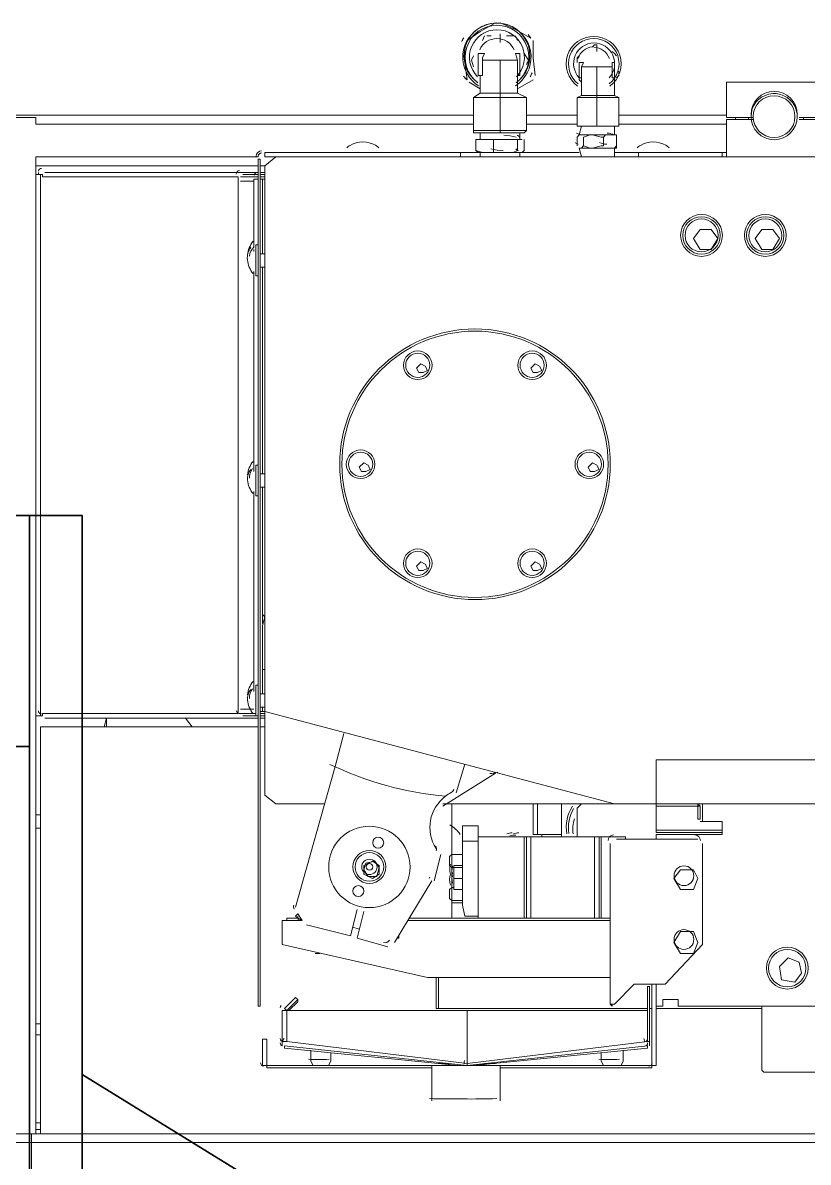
# Model space of a CAD drawing. Header units: millimetres. Extents: x 25096 to 30217, y 6541 to 10165.
# Drawn here: x 27615.1 to 27660, y 6996.9 to 7062.1 of the extents above; entities that cross this region are included whole.
import ezdxf

# ---------------------------------------------------------------- set-up
doc = ezdxf.new("R2010")
doc.units = ezdxf.units.MM
doc.layers.add('Equipment', color=123, linetype='Continuous')

# ---------------------------------------------------------------- blocks, each defined once
blk = doc.blocks.new('A$C970bf4b1')
at = {"layer": 'Equipment', "lineweight": 20}
for points in [[(-10095.06, 1640.94, 0.267957), (-10087.54, 1655.52, 0.267957), (-10096.42, 1669.32, 0.267932), (-10112.8, 1668.54, 0.267957), (-10120.32, 1653.95, 0.241006), (-10112.88, 1640.99)], [(-10094.59, 1645.36, 0.668803), (-10103.93, 1667.97, 0.668803), (-10113.27, 1645.36)], [(-10088.92, 1665.59, -0.027164), (-10087.62, 1663.89), (-10095.03, 1668.13), (-10102.44, 1671.3)], [(-10095.64, 1658.24, 0.301515), (-10103.93, 1663.73, 0.301515), (-10112.22, 1658.24)], [(-10063.27, 1642.72), (-10064.33, 1643.78), (-10064.33, 1644.84, -0.647709), (-10057.35, 1661.62, -0.647709), (-10049.85, 1644.87)], [(-10119.37, 1660.72), (-10119.37, 1652.25), (-10118.31, 1643.78, -0.027164), (-10120.03, 1645.58)], [(-10064.86, 1654.15, -0.319755), (-10057.98, 1659.66), (-10056.92, 1660.72), (-10055.86, 1660.72), (-10055.86, 1657.54)], [(-10065.68, 1618.21, -0.242608), (-10064.33, 1617.32), (-10065.39, 1616.26), (-10065.39, 1612.03)], [(-10050.9, 1618.22, -0.100693), (-10047.4, 1617.32), (-10049.51, 1617.32)], [(-10160.74, 1611.19, 0.040914), (-10162.4, 1612.35, 0.268189), (-10174.62, 1612.33, 0.040914), (-10176.25, 1611.19)], [(-10021.02, 1611.19, 0.040914), (-10022.68, 1612.35, 0.268189), (-10034.9, 1612.33, 0.040914), (-10036.53, 1611.19)], [(-10325.77, 1598.27), (-10325.77, 1606.74), (-10218.87, 1606.74, -0.414215), (-10217.19, 1608.69)], [(-10218.87, 1596.15), (-10220.98, 1596.15), (-10220.98, 1563.34, 0.182763), (-10223, 1559.06)], [(-10222.39, 1563.29, 0.189733), (-10224, 1557.2, 0.148852), (-10221.27, 1550.65)], [(-10222.39, 1456.38, 0.189733), (-10224, 1451.35, 0.148852), (-10221.27, 1444.8)], [(-10222.39, 1350.53, 0.189733), (-10224, 1345.5, 0.148852), (-10221.27, 1338.96)], [(-10219.93, 1338.95), (-10227.33, 1338.95, -0.412334), (-10229.36, 1340.45)], [(-10184.32, 1314.55, 0.089762), (-10128.61, 1299.22, -0.040768), (-10126.02, 1300.95, 0.213405), (-10124.66, 1302.63)], [(-10126.31, 1266.56, 0.155153), (-10126.31, 1261.74, 0.155153), (-10126.31, 1256.45)], [(-10199.81, 1239.45), (-10199.37, 1240.6, 0.198917), (-10197.7, 1239.45), (-10199.81, 1242.63), (-10200.87, 1241.57), (-10199.81, 1240.51), (-10197.7, 1239.45), (-10207.22, 1239.45), (-10207.22, 1227.81), (-10137.37, 1211.93), (-10049.51, 1211.93)], [(-10205.11, 1193.94), (-10205.11, 1181.24), (-10205.11, 1196.06), (-10199.81, 1201.35), (-10200.87, 1202.41), (-10206.17, 1197.11), (-10205.11, 1196.06), (-10205.11, 1193.94), (-10205.11, 1196.06), (-10207.22, 1196.06), (-10207.22, 1181.24), (-10207.22, 1179.12, -0.381811), (-10208.19, 1180.53)], [(-10033.21, 1182.67, -0.003571), (-10032.83, 1181.07, 0.381591), (-10031.52, 1182.3), (-10031.52, 1181.24), (-10031.52, 1196.06), (-10118.31, 1196.06), (-10118.31, 1170.65), (-10118.31, 1196.06), (-10205.11, 1196.06), (-10205.11, 1181.24), (-10205.11, 1182.3)], [(-10206.4, 1182.67, 0.003571), (-10207.22, 1181.24), (-10205.11, 1181.24), (-10118.31, 1170.65), (-10031.52, 1181.24), (-10030.46, 1181.24)], [(-10136.41, 1153.74, 0.009971), (-10120.23, 1153.58, 0.012271), (-10104, 1153.75)]]:
    blk.add_lwpolyline(points, format="xyb", dxfattribs=at)
for points in [[(-10094.72, 1642.46, 2.99998), (-10113.14, 1642.46, -3.124299)], [(-9981.67, 1626.16, 1), (-9959.44, 1626.16, 0.116166), (-9960.61, 1631.12, 0.791848)], [(-10119.6, 1172.08, 0.003571), (-10119.77, 1170.49, 0.003571)]]:
    blk.add_lwpolyline(points, format="xyb", close=True, dxfattribs=at)
for points in [[(-10104.55, 1671.3), (-10111.96, 1667.07), (-10118.31, 1662.83)], [(-10110.9, 1662.83), (-10109.85, 1664.95)], [(-10108.79, 1664.95), (-10106.67, 1664.95)], [(-10102.44, 1666.01), (-10102.44, 1661.78)], [(-10099.26, 1664.95), (-10096.09, 1664.95)], [(-10095.03, 1664.95), (-10093.97, 1662.83)], [(-10085.5, 1645.9), (-10086.56, 1654.37), (-10086.56, 1662.83)], [(-10111.96, 1645.9), (-10111.96, 1637.43), (-10115.14, 1635.32), (-10115.14, 1619.44), (-10115.14, 1618.38), (-10102.44, 1618.38), (-10090.79, 1618.38), (-10089.73, 1619.44), (-10089.73, 1635.32), (-10093.97, 1637.43), (-10093.97, 1645.9), (-10093.97, 1653.31), (-10095.03, 1656.48), (-10092.91, 1656.48), (-10092.91, 1645.9), (-10093.97, 1645.9)], [(-10090.79, 1656.48), (-10088.68, 1653.31), (-10089.73, 1651.19)], [(-10048.46, 1657.54), (-10047.4, 1656.48), (-10046.34, 1655.43)], [(-10115.14, 1650.13), (-10116.2, 1653.31), (-10115.14, 1655.43)], [(-10110.9, 1653.31), (-10102.44, 1653.31)], [(-10093.97, 1653.31), (-10102.44, 1653.31), (-10102.44, 1637.43), (-10102.44, 1635.32), (-10102.44, 1619.44), (-10102.44, 1618.38)], [(-10065.39, 1652.25), (-10065.39, 1654.37), (-10064.33, 1655.43)], [(-10063.27, 1644.84), (-10064.33, 1644.84), (-10064.33, 1652.25), (-10062.22, 1652.25), (-10063.27, 1650.13), (-10063.27, 1644.84), (-10063.27, 1636.37), (-10065.39, 1635.32), (-10065.39, 1621.56)], [(-10063.27, 1650.13), (-10055.86, 1650.13), (-10055.86, 1636.37), (-10055.86, 1635.32), (-10055.86, 1621.56)], [(-10048.46, 1650.13), (-10055.86, 1650.13)], [(-10045.28, 1621.56), (-10055.86, 1621.56), (-10065.39, 1621.56), (-10055.86, 1621.56), (-10046.34, 1621.56), (-10045.28, 1621.56), (-10045.28, 1635.32), (-10047.4, 1636.37), (-10047.4, 1644.84)], [(-10045.28, 1648.02), (-10045.28, 1645.9), (-10046.34, 1644.84)], [(-10117.25, 1642.72), (-10111.96, 1639.55)], [(-10093.97, 1639.55), (-10086.56, 1643.78)], [(-9980.71, 1625.79), (-9993.42, 1625.79), (-9993.42, 1642.72), (-9945.78, 1642.72), (-9945.78, 1625.79), (-9958.49, 1625.79)], [(-10115.14, 1635.32), (-10102.44, 1635.32), (-10089.73, 1635.32)], [(-10111.96, 1637.43), (-10102.44, 1637.43), (-10093.97, 1637.43)], [(-10065.39, 1635.32), (-10055.86, 1635.32), (-10045.28, 1635.32)], [(-10063.27, 1636.37), (-10055.86, 1636.37), (-10047.4, 1636.37)], [(-10343.76, 1622.61), (-10343.76, 1136.78), (-10332.12, 1136.78), (-10327.89, 1136.78), (-9889.69, 1136.78)], [(-10115.14, 1622.61), (-10325.77, 1622.61), (-10325.77, 1625.79), (-10342.71, 1625.79)], [(-10339.53, 1626.85), (-10115.14, 1626.85)], [(-10089.73, 1626.85), (-10065.39, 1626.85)], [(-10089.73, 1622.61), (-10065.39, 1622.61)], [(-10045.28, 1626.85), (-9993.42, 1626.85)], [(-10045.28, 1622.61), (-9993.42, 1622.61)], [(-9980.71, 1624.73), (-9993.42, 1624.73), (-9993.42, 1606.74)], [(-9989.18, 1625.79), (-9989.18, 1624.73)], [(-9982.83, 1624.73), (-9982.83, 1625.79)], [(-9945.78, 1606.74), (-9945.78, 1624.73), (-9958.49, 1624.73)], [(-9956.37, 1625.79), (-9956.37, 1624.73)], [(-10115.14, 1619.44), (-10102.44, 1619.44), (-10089.73, 1619.44)], [(-10111.96, 1618.38), (-10111.96, 1615.2)], [(-10092.91, 1615.2), (-10092.91, 1618.38)], [(-10063.27, 1621.56), (-10064.33, 1617.32), (-10057.98, 1617.32), (-10059.04, 1617.32), (-10062.22, 1616.26), (-10062.22, 1612.03), (-10059.04, 1610.97), (-10057.98, 1610.97), (-10064.33, 1610.97), (-10063.27, 1610.97), (-10062.22, 1612.03)], [(-10064.33, 1617.32), (-10064.33, 1617.32)], [(-10064.33, 1617.32), (-10064.33, 1617.32)], [(-10052.69, 1616.26), (-10053.75, 1616.26), (-10057.98, 1617.32), (-10049.51, 1617.32), (-10051.63, 1617.32), (-10052.69, 1616.26), (-10052.69, 1612.03), (-10053.75, 1612.03), (-10057.98, 1610.97), (-10049.51, 1610.97), (-10047.4, 1610.97), (-10046.34, 1612.03), (-10046.34, 1616.26), (-10046.34, 1617.32), (-10047.4, 1617.32), (-10047.4, 1621.56)], [(-10114.08, 1609.91), (-10113.02, 1608.85), (-10109.85, 1608.85), (-10110.9, 1608.85), (-10114.08, 1609.91), (-10114.08, 1615.2), (-10110.9, 1615.2), (-10109.85, 1615.2), (-10113.02, 1615.2), (-10114.08, 1615.2)], [(-10113.02, 1615.2), (-10113.02, 1615.2)], [(-10105.61, 1615.2), (-10109.85, 1615.2), (-10099.26, 1615.2), (-10102.44, 1615.2), (-10105.61, 1615.2), (-10105.61, 1609.91), (-10105.61, 1608.85), (-10109.85, 1608.85), (-10099.26, 1608.85), (-10096.09, 1608.85), (-10093.97, 1609.91), (-10093.97, 1615.2), (-10092.91, 1615.2), (-10091.85, 1615.2), (-10099.26, 1615.2)], [(-10090.79, 1615.2), (-10090.79, 1609.91), (-10091.85, 1608.85), (-10099.26, 1608.85)], [(-10091.85, 1615.2), (-10091.85, 1615.2)], [(-10091.85, 1615.2), (-10091.85, 1615.2)], [(-10047.4, 1606.74), (-10047.4, 1610.97), (-10046.34, 1610.97), (-10046.34, 1612.03)], [(-10121.49, 1606.74), (-10121.49, 1608.85), (-10215.69, 1608.85), (-10215.69, 1606.74), (-10210.4, 1606.74)], [(-10174.41, 1608.85), (-10174.41, 1608.85)], [(-10159.59, 1608.85), (-10174.41, 1608.85)], [(-10173.35, 1609.91), (-10173.35, 1609.91)], [(-10161.71, 1609.91), (-10161.71, 1609.91)], [(-10159.59, 1608.85), (-10159.59, 1608.85)], [(-10113.02, 1608.85), (-10121.49, 1608.85)], [(-10113.02, 1608.85), (-10113.02, 1608.85)], [(-10111.96, 1608.85), (-10111.96, 1606.74)], [(-10092.91, 1606.74), (-10092.91, 1608.85)], [(-10091.85, 1608.85), (-10091.85, 1608.85)], [(-10091.85, 1608.85), (-10091.85, 1608.85)], [(-10064.33, 1608.85), (-10091.85, 1608.85)], [(-10064.33, 1610.97), (-10063.27, 1606.74)], [(-10064.33, 1610.97), (-10064.33, 1610.97)], [(-10064.33, 1610.97), (-10064.33, 1610.97)], [(-10047.4, 1610.97), (-10049.51, 1610.97)], [(-10035.75, 1608.85), (-10047.4, 1608.85)], [(-10035.75, 1606.74), (-10035.75, 1608.85), (-9995.53, 1608.85), (-9995.53, 1606.74)], [(-10034.7, 1608.85), (-10034.7, 1608.85)], [(-10019.88, 1608.85), (-10034.7, 1608.85)], [(-10033.64, 1609.91), (-10033.64, 1609.91)], [(-10020.94, 1609.91), (-10020.94, 1609.91)], [(-10019.88, 1608.85), (-10019.88, 1608.85)], [(-9993.42, 1608.85), (-9995.53, 1608.85)], [(-10325.77, 1602.5), (-10218.87, 1602.5)], [(-10217.81, 1602.5), (-10215.69, 1602.5)], [(-10323.65, 1598.27), (-10323.65, 1598.27)], [(-10322.6, 1598.27), (-10322.6, 1598.27)], [(-10321.54, 1599.33), (-10226.28, 1599.33), (-10218.87, 1599.33)], [(-10227.33, 1597.21), (-10227.33, 1597.21)], [(-10227.33, 1597.21), (-10218.87, 1597.21)], [(-10218.87, 1598.27), (-10226.28, 1598.27)], [(-10226.28, 1597.21), (-10226.28, 1597.21)], [(-10217.81, 1599.33), (-10215.69, 1599.33)], [(-10215.69, 1598.27), (-10217.81, 1598.27)], [(-10217.81, 1597.21), (-10215.69, 1597.21)], [(-10216.75, 1560.16), (-10216.75, 1596.15), (-10217.81, 1596.15)], [(-10215.69, 1596.15), (-10216.75, 1596.15)], [(-10220.98, 1595.09), (-10227.33, 1595.09)], [(-10220.98, 1561.22), (-10220.98, 1562.28)], [(-10218.87, 1564.4), (-10219.93, 1564.4), (-10219.93, 1563.34), (-10219.93, 1549.58), (-10218.87, 1549.58)], [(-10215.69, 1560.16), (-10217.81, 1560.16)], [(-10220.98, 1551.7), (-10220.98, 1456.44), (-10220.98, 1455.38)], [(-10217.81, 1553.81), (-10215.69, 1553.81)], [(-10216.75, 1454.32), (-10216.75, 1553.81)], [(-10218.87, 1458.55), (-10219.93, 1458.55), (-10219.93, 1456.44), (-10219.93, 1443.73), (-10218.87, 1443.73)], [(-10215.69, 1454.32), (-10217.81, 1454.32)], [(-10217.81, 1447.97), (-10215.69, 1447.97)], [(-10216.75, 1382.34), (-10216.75, 1447.97)], [(-10220.98, 1445.85), (-10220.98, 1350.59), (-10220.98, 1349.53)], [(-10215.69, 1360.12), (-10216.75, 1360.12), (-10216.75, 1381.29), (-10215.69, 1385.52), (-10216.75, 1386.58)], [(-10216.75, 1348.47), (-10216.75, 1360.12)], [(-10218.87, 1352.71), (-10219.93, 1352.71), (-10219.93, 1350.59), (-10219.93, 1337.89), (-10218.87, 1337.89)], [(-10215.69, 1348.47), (-10217.81, 1348.47)], [(-10325.77, 1136.78), (-10325.77, 1337.89)], [(-10323.65, 1337.89), (-10323.65, 1337.89)], [(-10322.6, 1337.89), (-10322.6, 1337.89)], [(-10227.33, 1341.06), (-10220.98, 1341.06)], [(-10227.33, 1338.95), (-10227.33, 1338.95)], [(-10226.28, 1338.95), (-10226.28, 1338.95)], [(-10226.28, 1337.89), (-10219.93, 1337.89)], [(-10217.81, 1342.12), (-10215.69, 1342.12)], [(-10216.75, 1340.01), (-10217.81, 1340.01)], [(-10215.69, 1338.95), (-10217.81, 1338.95)], [(-10217.81, 1337.89), (-10215.69, 1337.89)], [(-10187.11, 1295.55), (-10210.4, 1295.55), (-10215.69, 1299.78), (-10215.69, 1340.01), (-10216.75, 1340.01), (-10216.75, 1342.12)], [(-10218.87, 1332.6), (-10323.65, 1332.6), (-10323.65, 1136.78)], [(-10218.87, 1336.83), (-10226.28, 1336.83), (-10321.54, 1336.83)], [(-10291.9, 1332.6), (-10291.9, 1334.71), (-10291.9, 1336.83), (-10292.96, 1332.6)], [(-10253.8, 1336.83), (-10250.62, 1332.6)], [(-10215.69, 1336.83), (-10217.81, 1336.83)], [(-10215.69, 1332.6), (-10217.81, 1332.6)], [(-10177.59, 1329.42), (-10181.82, 1313.54), (-10200.87, 1245.8)], [(-10104.55, 1310.37), (-10129.96, 1294.49)], [(-10123.61, 1300.84), (-10119.37, 1314.6)], [(-10047.4, 1295.55), (-10129.96, 1295.55)], [(-10125.72, 1240.51), (-10125.72, 1248.98), (-10125.72, 1255.33), (-10125.72, 1264.86), (-10125.72, 1271.21), (-10125.72, 1295.55)], [(-10084.44, 1280.73), (-10086.56, 1280.73), (-10086.56, 1295.55)], [(-10084.44, 1295.55), (-10084.44, 1280.73), (-10072.8, 1280.73)], [(-10072.8, 1295.55), (-10072.8, 1279.67)], [(-10065.39, 1279.67), (-10065.39, 1293.43), (-10063.27, 1295.55)], [(-10006.12, 1294.49), (-10007.18, 1295.55), (-10007.18, 1294.49), (-10027.29, 1294.49), (-10027.29, 1295.55), (-10027.29, 1294.49), (-10027.29, 1282.85), (-9995.53, 1282.85), (-9995.53, 1287.08), (-9995.53, 1282.85), (-9995.53, 1280.73), (-10027.29, 1280.73), (-10027.29, 1278.62)], [(-10027.29, 1295.55), (-9507.58, 1295.55)], [(-10027.29, 1282.85), (-10027.29, 1294.49)], [(-10005.06, 1295.55), (-10005.06, 1287.08)], [(-10323.65, 1290.26), (-10325.77, 1290.26)], [(-10325.77, 1283.91), (-10323.65, 1283.91)], [(-10120.43, 1277.56), (-10120.43, 1284.97), (-10113.02, 1284.97), (-10113.02, 1279.67)], [(-10027.29, 1282.85), (-10027.29, 1281.79), (-10027.29, 1282.85)], [(-10006.12, 1288.14), (-10006.12, 1288.14)], [(-10006.12, 1288.14), (-10006.12, 1288.14)], [(-9995.53, 1287.08), (-10006.12, 1287.08), (-9995.53, 1287.08)], [(-10006.12, 1287.08), (-10006.12, 1287.08)], [(-9995.53, 1281.79), (-9995.53, 1282.85), (-9995.53, 1281.79)], [(-10093.97, 1279.67), (-10095.03, 1279.67)], [(-10082.33, 1280.73), (-10082.33, 1279.67), (-10091.85, 1279.67)], [(-10090.79, 1279.67), (-10089.73, 1279.67), (-10089.73, 1240.51), (-10090.79, 1240.51)], [(-10089.73, 1279.67), (-10087.62, 1279.67), (-10056.92, 1279.67), (-10054.81, 1279.67)], [(-10087.62, 1279.67), (-10087.62, 1240.51)], [(-10083.38, 1279.67), (-10082.33, 1279.67)], [(-10056.92, 1240.51), (-10056.92, 1279.67)], [(-10053.75, 1279.67), (-10042.1, 1279.67), (-10042.1, 1278.62)], [(-10046.34, 1278.62), (-10007.18, 1278.62)], [(-9995.53, 1281.79), (-10027.29, 1281.79)], [(-10005.06, 1276.5), (-10005.06, 1227.81), (-10023.05, 1208.76), (-10037.87, 1208.76), (-10047.4, 1199.23), (-10049.51, 1199.23), (-10049.51, 1276.5)], [(-10134.19, 1258.5), (-10131.01, 1271.21)], [(-10120.43, 1271.21), (-10125.72, 1271.21), (-10126.78, 1270.15), (-10126.78, 1265.91), (-10125.72, 1264.86), (-10124.66, 1264.86), (-10124.66, 1265.91), (-10120.43, 1265.91)], [(-10163.83, 1263.8), (-10163.83, 1263.8)], [(-10163.83, 1263.8), (-10163.83, 1263.8)], [(-10124.66, 1255.33), (-10124.66, 1264.86), (-10120.43, 1264.86)], [(-10153.24, 1228.87), (-10135.25, 1258.5)], [(-10120.43, 1254.27), (-10124.66, 1254.27), (-10124.66, 1255.33), (-10125.72, 1255.33), (-10126.78, 1254.27), (-10126.78, 1250.04), (-10125.72, 1248.98), (-10120.43, 1248.98)], [(-10120.43, 1259.56), (-10124.66, 1259.56)], [(-10195.58, 1237.34), (-10174.41, 1232.04), (-10171.24, 1244.74)], [(-10125.72, 1247.92), (-10120.43, 1247.92)], [(-10199.81, 1241.57), (-10199.81, 1240.51), (-10205.11, 1240.51), (-10205.11, 1239.45)], [(-10168.06, 1243.69), (-10171.24, 1230.98), (-10156.42, 1226.75)], [(-10049.51, 1239.45), (-10146.89, 1239.45)], [(-10145.83, 1240.51), (-10113.02, 1240.51)], [(-10054.81, 1240.51), (-10056.92, 1240.51), (-10087.62, 1240.51), (-10089.73, 1240.51)], [(-10053.75, 1240.51), (-10049.51, 1240.51)], [(-10173.35, 1236.28), (-10170.18, 1235.22)], [(-10152.18, 1230.98), (-10151.13, 1230.98), (-10151.13, 1232.04)], [(-10191.35, 1223.58), (-10191.35, 1223.58)], [(-10189.23, 1223.58), (-10191.35, 1223.58)], [(-10133.13, 1211.93), (-10133.13, 1197.11), (-10031.52, 1197.11), (-10132.07, 1197.11), (-10132.07, 1211.93)], [(-10029.4, 1208.76), (-10029.4, 1169.59), (-10110.9, 1169.59)], [(-10031.52, 1207.7), (-10030.46, 1207.7), (-10030.46, 1181.24), (-10030.46, 1179.12)], [(-10027.29, 1208.76), (-10027.29, 1198.17)], [(-10199.81, 1201.35), (-10199.81, 1200.29), (-10204.05, 1196.06)], [(-10102.44, 1168.54), (-10029.4, 1168.54), (-10029.4, 1169.59), (-10027.29, 1169.59), (-10027.29, 1198.17), (-10024.11, 1198.17), (-10024.11, 1201.35), (-10016.7, 1201.35), (-10016.7, 1198.17), (-9597.55, 1198.17), (-9604.96, 1198.17), (-9610.25, 1192.88), (-9610.25, 1191.82), (-9604.96, 1191.82)], [(-10205.11, 1196.06), (-10205.11, 1196.06)], [(-10048.46, 1199.23), (-10048.46, 1198.17), (-10049.51, 1199.23), (-10049.51, 1200.29)], [(-10029.4, 1197.11), (-10030.46, 1197.11)], [(-9976.48, 1197.11), (-10027.29, 1197.11)], [(-10323.65, 1189.7), (-10325.77, 1189.7)], [(-10205.11, 1193.94), (-10205.11, 1193.94)], [(-10205.11, 1193.94), (-10205.11, 1193.94)], [(-10205.11, 1193.94), (-10205.11, 1193.94)], [(-10205.11, 1193.94), (-10205.11, 1193.94)], [(-10118.31, 1193.94), (-10118.31, 1193.94)], [(-10118.31, 1193.94), (-10118.31, 1193.94)], [(-10031.52, 1193.94), (-10031.52, 1193.94)], [(-10031.52, 1193.94), (-10031.52, 1193.94)], [(-10325.77, 1184.41), (-10323.65, 1184.41)], [(-10135.25, 1168.54), (-10214.63, 1168.54), (-10214.63, 1169.59), (-10216.75, 1169.59), (-10216.75, 1182.3), (-10214.63, 1182.3), (-10214.63, 1169.59), (-10126.78, 1169.59)], [(-10119.37, 1169.59), (-10118.31, 1169.59), (-10116.2, 1169.59), (-10114.08, 1169.59), (-10111.96, 1169.59), (-10109.85, 1169.59), (-10107.73, 1169.59), (-10105.61, 1169.59), (-10104.55, 1169.59), (-10103.49, 1169.59), (-10102.44, 1169.59), (-10103.49, 1169.59), (-10104.55, 1169.59), (-10105.61, 1169.59), (-10107.73, 1169.59), (-10109.85, 1169.59), (-10111.96, 1169.59), (-10114.08, 1169.59), (-10115.14, 1169.59), (-10113.02, 1169.59), (-10110.9, 1169.59), (-10108.79, 1170.65), (-10107.73, 1170.65), (-10106.67, 1170.65), (-10105.61, 1170.65), (-10104.55, 1170.65), (-10105.61, 1170.65), (-10106.67, 1170.65), (-10107.73, 1170.65), (-10109.85, 1170.65), (-10111.96, 1169.59), (-10113.02, 1169.59), (-10115.14, 1169.59), (-10118.31, 1169.59), (-10206.17, 1179.12), (-10206.17, 1178.06), (-10122.55, 1169.59), (-10121.49, 1169.59), (-10122.55, 1169.59), (-10124.66, 1169.59), (-10126.78, 1169.59), (-10127.84, 1169.59), (-10128.9, 1169.59), (-10129.96, 1169.59), (-10131.01, 1169.59), (-10129.96, 1169.59), (-10128.9, 1169.59), (-10127.84, 1169.59), (-10126.78, 1169.59), (-10124.66, 1169.59), (-10122.55, 1169.59), (-10120.43, 1169.59), (-10119.37, 1169.59), (-10118.31, 1169.59), (-10116.2, 1169.59), (-10114.08, 1169.59), (-10113.02, 1169.59), (-10110.9, 1169.59), (-10109.85, 1169.59), (-10107.73, 1169.59), (-10106.67, 1169.59), (-10107.73, 1169.59), (-10109.85, 1169.59), (-10110.9, 1169.59), (-10113.02, 1169.59), (-10114.08, 1169.59), (-10115.14, 1169.59), (-10031.52, 1178.06)], [(-10118.31, 1170.65), (-10118.31, 1169.59), (-10118.31, 1170.65), (-10118.31, 1169.59), (-10031.52, 1179.12), (-10031.52, 1178.06), (-10115.14, 1169.59)], [(-10118.31, 1179.12), (-10118.31, 1179.12)], [(-10206.17, 1178.06), (-10122.55, 1169.59), (-10123.61, 1169.59), (-10125.72, 1169.59), (-10127.84, 1169.59), (-10129.96, 1169.59), (-10131.01, 1169.59), (-10133.13, 1169.59), (-10134.19, 1169.59), (-10135.25, 1169.59), (-10134.19, 1169.59), (-10133.13, 1169.59), (-10131.01, 1169.59), (-10129.96, 1169.59), (-10127.84, 1169.59), (-10125.72, 1169.59), (-10123.61, 1169.59), (-10121.49, 1169.59), (-10119.37, 1169.59), (-10121.49, 1169.59), (-10123.61, 1169.59), (-10125.72, 1169.59), (-10127.84, 1170.65), (-10128.9, 1170.65), (-10129.96, 1170.65), (-10131.01, 1170.65), (-10132.07, 1170.65), (-10131.01, 1170.65), (-10129.96, 1170.65), (-10127.84, 1170.65), (-10125.72, 1169.59), (-10124.66, 1169.59), (-10122.55, 1169.59)], [(-10206.17, 1178.06), (-10206.17, 1178.06)], [(-10193.46, 1177), (-10193.46, 1171.71), (-10192.41, 1169.59)], [(-10185, 1169.59), (-10183.94, 1171.71), (-10183.94, 1175.94)], [(-10053.75, 1175.94), (-10053.75, 1171.71), (-10052.69, 1169.59)], [(-10044.22, 1169.59), (-10043.16, 1171.71), (-10043.16, 1177)], [(-10031.52, 1178.06), (-10031.52, 1178.06)], [(-10214.63, 1169.59), (-10214.63, 1169.59)], [(-10135.25, 1169.59), (-10135.25, 1152.66)], [(-10121.49, 1169.59), (-10121.49, 1169.59)], [(-10119.37, 1170.65), (-10119.37, 1170.65)], [(-10118.31, 1170.65), (-10118.31, 1170.65)], [(-10115.14, 1169.59), (-10115.14, 1169.59)], [(-10115.14, 1169.59), (-10115.14, 1169.59)], [(-10102.44, 1152.66), (-10102.44, 1169.59)], [(-10029.4, 1169.59), (-10029.4, 1169.59)], [(-10325.77, 1142.07), (-10323.65, 1142.07)], [(-9887.57, 1132.55), (-10327.89, 1132.55), (-10327.89, 1136.78)], [(-10325.77, 1138.9), (-10323.65, 1138.9)], [(-10207.22, 211.69), (-10207.22, 257.2), (-10223.1, 257.2), (-10223.1, 136.54), (-10342.71, 136.54), (-10342.71, 257.2), (-10342.71, 1132.55), (-10327.89, 1132.55), (-10327.89, 272.02), (-10237.92, 272.02), (-10237.92, 1031.99), (-9296.95, 1031.99), (-9296.95, 272.02), (-9206.98, 272.02), (-9206.98, 1132.55), (-9192.16, 1132.55), (-9192.16, 257.2), (-9192.16, 136.54), (-9312.83, 136.54), (-9312.83, 257.2), (-9327.65, 257.2), (-9327.65, 211.69)]]:
    blk.add_lwpolyline(points, dxfattribs=at)
for points in [[(-10110.9, 1645.9), (-10113.02, 1645.9), (-10113.02, 1656.48), (-10109.85, 1656.48), (-10110.9, 1654.37), (-10110.9, 1653.31)], [(-10048.46, 1652.25), (-10047.4, 1652.25), (-10047.4, 1644.84), (-10048.46, 1644.84), (-10048.46, 1650.13)], [(-10210.4, 1606.74), (-10215.69, 1602.5), (-10215.69, 1340.01), (-10047.4, 1295.55), (-10027.29, 1295.55), (-10027.29, 1316.72), (-9507.58, 1316.72), (-9507.58, 1295.55), (-9487.47, 1295.55), (-9319.18, 1340.01), (-9319.18, 1602.5), (-9324.47, 1606.74)], [(-10218.87, 1605.68), (-10217.81, 1605.68), (-10217.81, 1198.17), (-10218.87, 1198.17)], [(-10323.65, 1337.89), (-10323.65, 1598.27), (-10325.77, 1598.27), (-10325.77, 1337.89), (-10323.65, 1337.89), (-10322.6, 1337.89), (-10322.6, 1338.95), (-10228.39, 1338.95), (-10228.39, 1597.21), (-10322.6, 1597.21), (-10322.6, 1598.27), (-10323.65, 1598.27)], [(-9997.65, 1567.57), (-10000.82, 1571.81), (-10006.12, 1571.81), (-10009.29, 1567.57), (-10006.12, 1562.28), (-10000.82, 1562.28)], [(-9971.19, 1571.81), (-9976.48, 1571.81), (-9979.66, 1567.57), (-9976.48, 1562.28), (-9971.19, 1562.28), (-9968.01, 1567.57)], [(-10139.48, 1503.01), (-10141.6, 1503.01), (-10142.66, 1505.12), (-10140.54, 1507.24), (-10138.42, 1506.18), (-10137.37, 1504.07)], [(-10086.56, 1503.01), (-10087.62, 1505.12), (-10085.5, 1507.24), (-10083.38, 1506.18), (-10082.33, 1504.07), (-10084.44, 1503.01)], [(-10164.89, 1456.44), (-10167, 1455.38), (-10169.12, 1455.38), (-10170.18, 1457.49), (-10168.06, 1459.61), (-10165.94, 1458.55)], [(-10060.1, 1457.49), (-10057.98, 1459.61), (-10055.86, 1458.55), (-10054.81, 1456.44), (-10056.92, 1455.38), (-10059.04, 1455.38)], [(-10138.42, 1410.92), (-10137.37, 1408.81), (-10139.48, 1407.75), (-10141.6, 1407.75), (-10142.66, 1409.86), (-10140.54, 1411.98)], [(-10085.5, 1411.98), (-10083.38, 1410.92), (-10082.33, 1408.81), (-10084.44, 1407.75), (-10086.56, 1407.75), (-10087.62, 1409.86)], [(-10007.18, 1288.14), (-10007.18, 1294.49), (-10006.12, 1294.49), (-10006.12, 1288.14)], [(-10113.02, 1277.56), (-10120.43, 1277.56), (-10120.43, 1246.86), (-10119.37, 1241.57), (-10113.02, 1241.57), (-10113.02, 1246.86)], [(-10090.79, 1279.67), (-10113.02, 1279.67), (-10113.02, 1240.51), (-10090.79, 1240.51)], [(-10053.75, 1279.67), (-10053.75, 1240.51), (-10054.81, 1240.51), (-10054.81, 1279.67)], [(-10168.06, 1263.8), (-10167, 1266.97), (-10162.77, 1268.03), (-10160.65, 1264.86), (-10161.71, 1260.62), (-10165.94, 1260.62)], [(-10160.65, 1265.91), (-10163.83, 1268.03), (-10168.06, 1265.91), (-10168.06, 1261.68), (-10163.83, 1259.56), (-10160.65, 1261.68)], [(-10009.29, 1263.8), (-10015.64, 1263.8), (-10018.82, 1259.56), (-10015.64, 1254.27), (-10009.29, 1254.27), (-10007.18, 1259.56)], [(-10009.29, 1234.16), (-10015.64, 1234.16), (-10018.82, 1228.87), (-10015.64, 1223.58), (-10009.29, 1223.58), (-10007.18, 1228.87)], [(-9968.01, 1217.22), (-9966.95, 1210.87), (-9960.6, 1209.82), (-9957.43, 1214.05), (-9958.49, 1219.34), (-9963.78, 1221.46)], [(-10031.52, 1181.24), (-10031.52, 1206.64), (-10031.52, 1207.7)], [(-9927.79, 1198.17), (-9976.48, 1198.17), (-9976.48, 1167.48), (-9975.42, 1166.42), (-9914.03, 1166.42), (-9912.97, 1167.48), (-9912.97, 1183.35)]]:
    blk.add_lwpolyline(points, close=True, dxfattribs=at)
at = {"layer": 'Equipment', "lineweight": 35}
for points in [[(-10328.95, 1323.07), (-10330, 1323.07), (-10334.24, 1323.07), (-10338.47, 1323.07), (-10339.53, 1323.07), (-10341.65, 1323.07), (-10342.71, 1323.07), (-10343.76, 1323.07), (-10344.82, 1323.07), (-10344.82, 1434.21), (-10328.95, 1434.21), (-10303.54, 1434.21), (-10303.54, 986.48), (-10303.54, 904.98)], [(-10328.95, 1324.13), (-10328.95, 1434.21), (-10328.95, 986.48), (-10328.95, 904.98)], [(-9523.46, 1084.92), (-10173.35, 1084.92), (-10303.54, 1165.36)]]:
    blk.add_lwpolyline(points, dxfattribs=at)
at = {"layer": 'Equipment', "lineweight": 20}
for centre, radius in [((-9970.56, 1626.16), 10.06), ((-10005.49, 1569), 10.06), ((-9974.79, 1569), 10.06), ((-10005.49, 1569), 9), ((-10005.49, 1569), 7.94), ((-9974.79, 1569), 9), ((-9974.79, 1569), 7.94), ((-10114.51, 1458.91), 65.1), ((-10114.51, 1458.91), 64.04), ((-10142.03, 1506.55), 6.88), ((-10086.99, 1506.55), 6.88), ((-10142.03, 1506.55), 5.82), ((-10086.99, 1506.55), 5.82), ((-10169.56, 1458.91), 6.88), ((-10169.56, 1458.91), 5.82), ((-10059.47, 1458.91), 6.88), ((-10059.47, 1458.91), 5.82), ((-10142.03, 1411.28), 6.88), ((-10142.03, 1411.28), 5.82), ((-10086.99, 1411.28), 6.88), ((-10086.99, 1411.28), 5.82), ((-10165.32, 1265.21), 19.58), ((-10161.09, 1276.85), 2.65), ((-10165.32, 1265.21), 7.94), ((-10165.32, 1265.21), 6.88), ((-10165.32, 1265.21), 3.7), ((-10165.32, 1265.21), 1.59), ((-10013.95, 1260.97), 4.76), ((-10170.61, 1253.57), 2.65), ((-10013.95, 1230.28), 4.76), ((-9964.21, 1216.52), 10.06), ((-9964.21, 1216.52), 9)]:
    blk.add_circle(centre, radius, dxfattribs=at)
for centre, radius, start, end in [((-10103.93, 1654.74), 18.52, 149.6282, 155.8524), ((-10103.93, 1654.74), 13.22, 119.2242, 120.7794), ((-10103.93, 1654.74), 13.22, 59.2206, 60.7758), ((-10057.35, 1651.56), 13.23, 306.0461, 233.9539), ((-10057.35, 1651.56), 12.17, 307.7326, 232.2674), ((-10057.35, 1651.56), 7.94, 19.0722, 90), ((-10103.9, 1654.74), 13.25, 179.2269, 180.7731), ((-10103.95, 1654.74), 13.25, 359.2269, 0.7731), ((-10103.93, 1654.74), 18.52, 329.6282, 335.8524), ((-9970.56, 1627.21), 11.11, 0, 180), ((-10100.75, 1597.58), 19.58, 71.999, 89.5825), ((-10094.4, 1615.57), 1.59, 25.6976, 83.5668), ((-10064.76, 1614.51), 1.59, 210.2343, 264.782), ((-10051, 1621.92), 9, 246.3521, 269.3517), ((-10217.19, 1607.1), 2.65, 90.0001, 179.9999), ((-10100.75, 1629.33), 19.58, 251.999, 269.5825), ((-10093.34, 1611.34), 1.59, 205.6976, 263.5668), ((-10323.04, 1599.69), 1.59, 92.3729, 169.4807), ((-10321.98, 1598.64), 2.65, 167.0367, 180.016), ((-10227.77, 1598.64), 1.59, 93.4057, 183.0378), ((-10219.3, 1597.58), 1.59, 124.4046, 167.8214), ((-10211.89, 1558.41), 12.17, 140.3996, 174.2653), ((-10211.89, 1452.56), 12.17, 140.3996, 174.2653), ((-10216.13, 1452.56), 6.88, 141.971, 183.4), ((-10211.89, 1346.71), 12.17, 140.3996, 174.2653), ((-10216.13, 1346.71), 6.88, 141.971, 183.4), ((-10321.98, 1340.36), 2.65, 179.984, 192.9633), ((-10323.04, 1340.36), 1.59, 190.5193, 267.6271), ((-10107.1, 1321.31), 11.11, 268.473, 288.6987), ((-10117.69, 1284.26), 18.52, 126.1505, 213.1897), ((-10052.06, 1284.26), 18.52, 146.4422, 189.5966), ((-10052.06, 1284.26), 17.46, 148.9966, 189.8711), ((-10051, 1283.2), 16.41, 161.8726, 187.4267), ((-10135.68, 1270.5), 17.46, 36.4527, 58.7603), ((-10096.52, 1274.73), 6.88, 90.192, 112.8351), ((-10095.46, 1274.73), 5.82, 84.2815, 112.8573), ((-10093.34, 1274.73), 6.88, 90.192, 112.8351), ((-10047.83, 1277.91), 2.65, 90.0001, 179.9999), ((-10008.66, 1277.91), 2.65, 0, 89.9999), ((-10135.68, 1273.68), 2.65, 344.998, 33.1895), ((-10165.31, 1265.19), 3.72, 126.7171, 128.7932), ((-10165.33, 1265.2), 3.71, 66.7147, 68.8019), ((-10165.31, 1265.21), 3.71, 186.7152, 188.7989), ((-10165.32, 1265.22), 3.71, 246.7147, 248.8019), ((-10165.33, 1265.22), 3.72, 306.7171, 308.7933), ((-10165.33, 1265.21), 3.71, 6.7152, 8.7989), ((-10115.57, 1263.09), 10.06, 165.0146, 194.9854), ((-10115.57, 1259.92), 10.06, 165.0146, 194.9854), ((-10138.86, 1260.97), 2.65, 328.0079, 344.9989), ((-10199.19, 1246.16), 2.65, 164.9977, 209.9986), ((-10157.91, 1231.34), 2.65, 254.998, 328.0079), ((-10206.6, 1197.46), 1.59, 134.8963, 179.8951), ((-10206.6, 1182.65), 1.59, 179.8957, 263.4412), ((-10033.01, 1180.53), 1.59, 276.5093, 0.0989), ((-10216.13, 1171), 1.59, 179.9999, 270.0001), ((-10189.66, 1360.46), 187.87, 268.4728, 271.5272), ((-10049.94, 1360.46), 187.87, 268.4728, 271.5272), ((-10030.89, 1171), 1.59, 269.9999, 0.0001)]:
    blk.add_arc(centre, radius, start, end, dxfattribs=at)

msp = doc.modelspace()

# ---------------------------------------------------------------- block references
at = {"xscale": 0.1189320440123307, "yscale": 0.1189320440123307, "zscale": 0.1189320440123307}
msp.add_blockref('A$C970bf4b1', (28843.901, 6863.372), dxfattribs=at)

doc.saveas('drawing.dxf')
